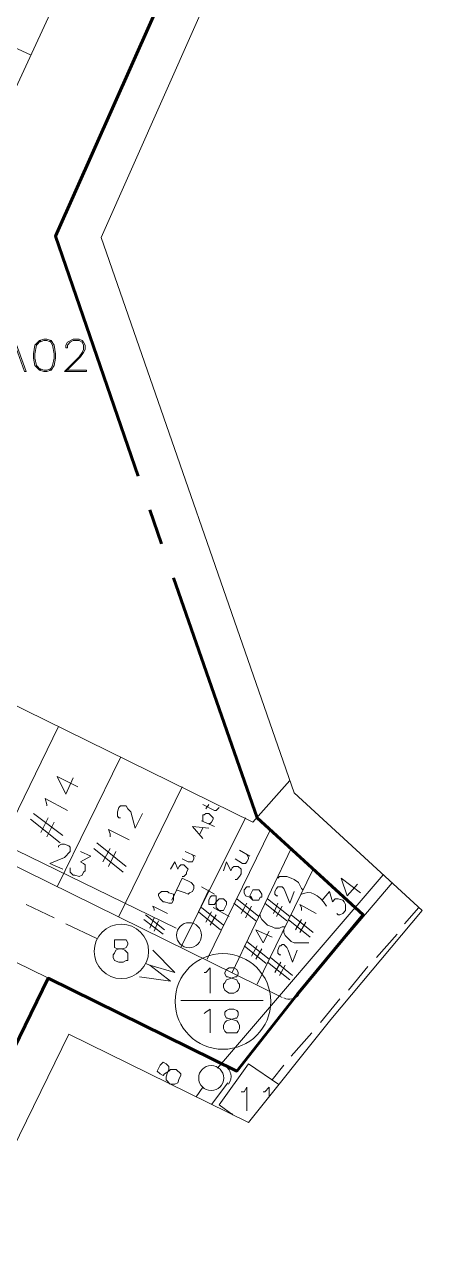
# Model space of a CAD drawing. Header units: millimetres. Extents: x 3.6 to 37.8, y 0.6 to 28.7.
# Drawn here: x 18.575 to 19.764, y 2.873 to 6.372 of the extents above; entities that cross this region are included whole.
import ezdxf

# ---------------------------------------------------------------- set-up
doc = ezdxf.new("R2010")
doc.units = ezdxf.units.MM
for name, color, linetype in [('PDF_0', 7, 'Continuous'), ('PDF_S45$BOUNDARY-NODE', 3, 'Continuous'), ('PDF_S45$Passives-TapOffs', 7, 'Continuous'), ('PDF_S45$POLE', 7, 'Continuous'), ('PDF_S45$strand', 7, 'Continuous'), ('PDF_S45$Symbols-EndOfLine', 7, 'Continuous'), ('PDF_S45$Symbols-HighPass', 7, 'Continuous'), ('PDF_S45$Symbols-Splice', 7, 'Continuous'), ('PDF_S45$Symbols-Terminator', 7, 'Continuous')]:
    doc.layers.add(name, color=color, linetype=linetype)
for name, color, linetype, true_color in [('PDF_S45$Actives-LineExtender', 94, 'Continuous', 0x009500), ('PDF_S45$Cable-565', 23, 'Continuous', 0xdd8a6e), ('PDF_S45$LOTS', 254, 'Continuous', 0xdcdcdc), ('PDF_S45$ROAD', 8, 'Continuous', 0x808080), ('PDF_S45$SDU', 157, 'Continuous', 0x396472)]:
    doc.layers.add(name, color=color, linetype=linetype, true_color=true_color)

msp = doc.modelspace()

# ---------------------------------------------------------------- linework, layer by layer
at = {"layer": 'PDF_0', "lineweight": 9}
msp.add_lwpolyline([(19.7637, 7.9586), (18.7921, 5.7694), (19.3384, 4.1974), (19.7011, 3.8638), (19.4426, 3.5553), (19.2091, 3.2634), (18.7004, 3.5136), (18.5211, 3.1466), (18.0624, 3.3718), (17.979, 3.2175), (17.5995, 2.4961), (17.2409, 1.7622), (16.2652, 2.1792), (16.1192, 2.2084), (15.9358, 1.8123), (15.4979, 2.0166)], dxfattribs=at)
at = {"layer": 'PDF_S45$Actives-LineExtender', "lineweight": 9}
for points in [[(18.5461, 5.4817), (18.5794, 5.39), (18.5753, 5.39), (18.5461, 5.4692), (18.5127, 5.39), (18.5086, 5.39)], [(18.6295, 5.4817), (18.6378, 5.4817), (18.6503, 5.4775), (18.6587, 5.465), (18.6628, 5.44), (18.6628, 5.4275), (18.6587, 5.4067), (18.6503, 5.3941), (18.6378, 5.39), (18.6295, 5.39), (18.617, 5.3941), (18.6045, 5.4067), (18.6003, 5.4275), (18.6003, 5.44), (18.6045, 5.465), (18.617, 5.4775)]]:
    msp.add_lwpolyline(points, close=True, dxfattribs=at)
for points in [[(18.6211, 5.3941), (18.6086, 5.4067), (18.6045, 5.4275), (18.6045, 5.44), (18.6086, 5.465), (18.6211, 5.4775)], [(18.617, 5.4734), (18.6295, 5.4775), (18.6378, 5.4775), (18.6503, 5.4734)], [(18.6462, 5.4775), (18.6545, 5.465), (18.6587, 5.44), (18.6587, 5.4275), (18.6545, 5.4067), (18.6462, 5.3941)], [(18.692, 5.3941), (18.7504, 5.3941), (18.7504, 5.39), (18.6879, 5.39), (18.7296, 5.4317), (18.7379, 5.4442), (18.7421, 5.4525), (18.7421, 5.465), (18.7379, 5.4734), (18.7296, 5.4775), (18.7129, 5.4775), (18.7045, 5.4734), (18.6962, 5.465), (18.6962, 5.4567), (18.692, 5.4567), (18.692, 5.465), (18.6962, 5.4734), (18.7129, 5.4817), (18.7296, 5.4817), (18.7379, 5.4775), (18.7421, 5.4734), (18.7462, 5.465), (18.7462, 5.4525), (18.7421, 5.4442), (18.7337, 5.4317), (18.692, 5.39)], [(18.6503, 5.3983), (18.6378, 5.3941), (18.6295, 5.3941), (18.617, 5.3983)]]:
    msp.add_lwpolyline(points, dxfattribs=at)
at = {"layer": 'PDF_S45$BOUNDARY-NODE', "lineweight": 60}
for points in [[(18.8964, 5.0939), (18.6628, 5.7736), (19.0965, 6.7493)], [(18.9297, 4.998), (18.9631, 4.9021)], [(17.8706, 3.2759), (18.0082, 3.5261), (18.4627, 3.3051), (18.642, 3.672), (19.1757, 3.4093), (19.3467, 3.6261), (19.5343, 3.8513), (19.2341, 4.1265), (18.9964, 4.8062)]]:
    msp.add_lwpolyline(points, dxfattribs=at)
at = {"layer": 'PDF_S45$Cable-565', "lineweight": 13}
for points in [[(18.6587, 3.843), (18.5794, 3.8805)], [(19.6916, 3.8726), (19.6511, 3.8263)], [(18.7796, 3.7846), (18.692, 3.8263)], [(19.6302, 3.7971), (19.5719, 3.7304)], [(19.5468, 3.7054), (19.4926, 3.6386)], [(19.4676, 3.6136), (19.4134, 3.5469)], [(19.3884, 3.5177), (19.33, 3.451)], [(19.3092, 3.426), (19.2758, 3.3843)]]:
    msp.add_lwpolyline(points, dxfattribs=at)
at = {"layer": 'PDF_S45$LOTS', "lineweight": 0}
for points in [[(17.7121, 4.4017), (17.8914, 4.7687), (19.6255, 8.5219)], [(18.592, 6.2865), (18.2208, 6.4575)], [(17.5245, 4.948), (19.2216, 4.114), (19.3263, 4.232)], [(18.4919, 4.0181), (18.6712, 4.385)], [(18.667, 3.9305), (18.8463, 4.2975)], [(18.8421, 3.8471), (19.0214, 4.2141)], [(19.0173, 3.7596), (19.2007, 4.1265)], [(19.5343, 3.8513), (19.2341, 4.1265)], [(19.0923, 3.7262), (19.2716, 4.0932)], [(19.1632, 3.6887), (19.33, 4.039)], [(19.2341, 3.6553), (19.3926, 3.9806)], [(18.642, 3.672), (18.4627, 3.3051)]]:
    msp.add_lwpolyline(points, dxfattribs=at)
at = {"layer": 'PDF_S45$Passives-TapOffs', "lineweight": 9}
msp.add_lwpolyline([(18.8296, 3.7804), (18.863, 3.7804), (18.8672, 3.7721), (18.8672, 3.7679), (18.863, 3.7596), (18.8547, 3.7554), (18.8421, 3.7554), (18.8338, 3.7512), (18.8296, 3.7429), (18.8255, 3.7387), (18.8255, 3.7304), (18.8296, 3.722), (18.8421, 3.7179), (18.8547, 3.7179), (18.863, 3.722), (18.8672, 3.722), (18.8672, 3.7429), (18.8588, 3.7512), (18.8505, 3.7554), (18.838, 3.7554), (18.8296, 3.7596)], close=True, dxfattribs=at)
for points in [[(19.1645, 3.2853), (19.1257, 3.3134), (19.2091, 3.4302), (19.2951, 3.3709)], [(19.1882, 3.3509), (19.1966, 3.3509), (19.2049, 3.3634), (19.2049, 3.2967)], [(19.2508, 3.3509), (19.255, 3.3509), (19.2675, 3.3634), (19.2675, 3.3363)]]:
    msp.add_lwpolyline(points, dxfattribs=at)
msp.add_circle((18.8491, 3.7481), 0.0771, dxfattribs=at)
at = {"layer": 'PDF_S45$POLE', "lineweight": 0}
for points in [[(18.9923, 3.893), (19.0214, 3.9556), (19.0465, 3.943), (19.0548, 3.9347), (19.0548, 3.9264), (19.0506, 3.918), (19.0423, 3.9139), (19.0381, 3.9097), (19.0298, 3.9139), (19.0048, 3.9222)], [(19.0673, 3.8597), (19.0965, 3.9222)], [(19.1132, 3.9097), (19.0757, 3.9305)], [(19.1549, 3.8471), (19.109, 3.8722)], [(18.9886, 3.3718), (19.0006, 3.3718), (19.0089, 3.376), (19.0131, 3.3885), (19.0173, 3.3968), (19.0173, 3.401), (19.0048, 3.4135), (18.9881, 3.4135), (18.9839, 3.4093), (18.9714, 3.401), (18.9672, 3.3968), (18.9589, 3.401), (18.9506, 3.4093), (18.9589, 3.426), (18.9672, 3.4343), (18.9756, 3.4302), (18.9839, 3.4218), (18.9839, 3.4135), (18.9797, 3.4051), (18.9756, 3.3926), (18.9756, 3.3843), (18.9876, 3.3723)]]:
    msp.add_lwpolyline(points, dxfattribs=at)
for centre in [(19.0409, 3.794), (19.1035, 3.3895)]:
    msp.add_circle(centre, 0.0354, dxfattribs=at)
at = {"layer": 'PDF_S45$ROAD', "lineweight": 0}
for points in [[(19.305, 3.6178), (17.3827, 4.5644)], [(17.2785, 4.3392), (19.1382, 3.4302)], [(19.3467, 3.6261), (19.6163, 3.9418)], [(19.1046, 3.3147), (19.1507, 3.376)]]:
    msp.add_lwpolyline(points, dxfattribs=at)
for centre, start, end in [((19.3245, 3.6481), 243.88, 320.8008), ((19.1243, 3.3937), 322.2894, 63.8799)]:
    msp.add_arc(centre, 0.0354, start, end, dxfattribs=at)
at = {"layer": 'PDF_S45$SDU', "lineweight": 0}
for points in [[(18.7129, 4.2391), (18.692, 4.1932), (18.667, 4.2433), (18.7254, 4.2141)], [(18.6378, 4.1599), (18.6378, 4.164), (18.6337, 4.1807), (18.6962, 4.1474)], [(19.1257, 4.1557), (19.1174, 4.1474), (19.1132, 4.1474), (19.0798, 4.164)], [(19.0965, 4.164), (19.0882, 4.1515)], [(18.6837, 4.0765), (18.6003, 4.139)], [(18.8463, 4.1265), (18.8421, 4.1265), (18.838, 4.1307), (18.838, 4.1432), (18.8421, 4.1557), (18.8463, 4.1599), (18.863, 4.1599), (18.8672, 4.1515), (18.8755, 4.1432), (18.888, 4.0973), (18.9089, 4.139)], [(19.0798, 4.1182), (19.0798, 4.1349), (19.084, 4.1349), (19.0882, 4.139), (19.0965, 4.139), (19.109, 4.1265), (19.109, 4.1224), (19.1048, 4.114), (19.1007, 4.1098), (19.0965, 4.1098)], [(18.6754, 4.0556), (18.592, 4.1224)], [(18.642, 4.1265), (18.6211, 4.0848)], [(18.6587, 4.114), (18.6378, 4.0723)], [(19.0798, 4.0681), (19.0506, 4.1015), (19.0965, 4.0973)], [(19.0798, 4.0973), (19.0715, 4.0807)], [(19.1132, 4.1015), (19.0757, 4.1182)], [(18.8171, 4.0723), (18.8171, 4.0807), (18.813, 4.0932), (18.8713, 4.064)], [(18.8547, 3.9722), (18.7713, 4.039)], [(18.863, 3.9889), (18.7796, 4.0556)], [(18.8171, 4.039), (18.7963, 4.0014)], [(18.8338, 4.0306), (18.813, 3.9889)], [(19.059, 4.0181), (19.0298, 4.0306)], [(19.2133, 4.0181), (19.1841, 4.0348)], [(18.9881, 3.9806), (19.0006, 4.0014), (19.0089, 3.9806), (19.0131, 3.9889), (19.0173, 3.9931), (19.0256, 3.9931), (19.0381, 3.9806), (19.034, 3.9722), (19.034, 3.9681), (19.0256, 3.9597), (19.0214, 3.9597)], [(19.0506, 4.0223), (19.0548, 4.0139), (19.0548, 4.0098), (19.0506, 4.0014), (19.0381, 4.0014), (19.0214, 4.0098)], [(19.1382, 3.9764), (19.1465, 4.0014), (19.1591, 3.9764), (19.1632, 3.9847), (19.1674, 3.9889), (19.1799, 3.9889), (19.1882, 3.9806), (19.1882, 3.9681), (19.1841, 3.9597), (19.1757, 3.9514), (19.1716, 3.9514)], [(19.2049, 4.0223), (19.2091, 4.0139), (19.2091, 4.0098), (19.2049, 4.0014), (19.2007, 3.9973), (19.1924, 3.9973), (19.1716, 4.0098)], [(19.2925, 3.9556), (19.2967, 3.9597), (19.3175, 3.9597), (19.33, 3.9556), (19.3384, 3.9514), (19.3509, 3.943), (19.3592, 3.9264), (19.3634, 3.9222)], [(19.2216, 3.893), (19.2133, 3.9013), (19.2007, 3.9055), (19.1966, 3.9139), (19.1966, 3.9222), (19.2049, 3.9305), (19.2133, 3.9305)], [(19.2925, 3.9055), (19.2883, 3.9055), (19.2841, 3.9097), (19.2841, 3.918), (19.2883, 3.9264), (19.2925, 3.9305), (19.305, 3.9305), (19.3092, 3.9264), (19.3133, 3.918), (19.3258, 3.8847), (19.3384, 3.918)], [(19.2299, 3.8346), (19.1674, 3.8847)], [(19.2383, 3.8471), (19.1757, 3.8972)], [(19.2049, 3.8847), (19.1882, 3.8555)], [(19.3175, 3.8346), (19.255, 3.8847)], [(19.3258, 3.8471), (19.2633, 3.8972)], [(19.2925, 3.8847), (19.28, 3.8555)], [(18.9714, 3.8096), (18.9172, 3.8513)], [(18.9422, 3.8638), (18.9422, 3.868), (18.9381, 3.8763), (18.9797, 3.8555)], [(19.1299, 3.8096), (19.0673, 3.8597)], [(19.1382, 3.8221), (19.0757, 3.8722)], [(19.1048, 3.8597), (19.0882, 3.8305)], [(19.1174, 3.8513), (19.1007, 3.8221)], [(19.2174, 3.8763), (19.2007, 3.843)], [(19.3133, 3.818), (19.305, 3.818), (19.2967, 3.8138), (19.2841, 3.8138), (19.2758, 3.818), (19.2633, 3.8221), (19.2466, 3.8388), (19.2424, 3.8471), (19.2424, 3.8513)], [(19.305, 3.8763), (19.2883, 3.8471)], [(19.3926, 3.8013), (19.33, 3.8513)], [(19.3592, 3.8638), (19.3592, 3.8722), (19.355, 3.8805), (19.4009, 3.8555)], [(18.9672, 3.7971), (18.913, 3.8388)], [(18.9422, 3.843), (18.9297, 3.8138)], [(18.9547, 3.8346), (18.9422, 3.8054)], [(19.3842, 3.7888), (19.3217, 3.8388)], [(19.3592, 3.8388), (19.3425, 3.8096)], [(19.3717, 3.8305), (19.355, 3.8013)], [(19.2675, 3.8054), (19.2508, 3.7721), (19.2299, 3.8096), (19.2758, 3.7888)], [(19.3801, 3.7721), (19.3384, 3.7721), (19.33, 3.7763), (19.3133, 3.7929), (19.3092, 3.8013), (19.3092, 3.8096)], [(19.2591, 3.7137), (19.1966, 3.7637)], [(19.2675, 3.7262), (19.2049, 3.7763)], [(19.2341, 3.7637), (19.2174, 3.7346)], [(19.2466, 3.7554), (19.2299, 3.7262)], [(19.3008, 3.7387), (19.2967, 3.7387), (19.2925, 3.7429), (19.2925, 3.7512), (19.2967, 3.7637), (19.3008, 3.7637), (19.305, 3.7679), (19.3092, 3.7679), (19.3175, 3.7596), (19.3217, 3.7512), (19.3342, 3.7179), (19.3467, 3.7512)], [(19.3258, 3.6678), (19.2633, 3.7179)], [(19.3342, 3.6803), (19.2716, 3.7304)], [(19.3008, 3.7179), (19.2841, 3.6887)], [(19.3133, 3.7095), (19.2967, 3.6803)]]:
    msp.add_lwpolyline(points, dxfattribs=at)
for points in [[(19.2174, 3.9013), (19.2133, 3.9055), (19.2216, 3.9222), (19.2383, 3.9222), (19.2424, 3.918), (19.2466, 3.9097), (19.2466, 3.9013), (19.2424, 3.9013), (19.2383, 3.893), (19.2216, 3.893)], [(18.9547, 3.9097), (18.9631, 3.918), (18.9797, 3.918), (18.9839, 3.9139), (18.9964, 3.9097), (18.9964, 3.893), (18.9923, 3.8847), (18.9839, 3.8847), (18.9714, 3.8888), (18.9672, 3.8888), (18.9589, 3.8972), (18.9547, 3.9055)], [(19.0965, 3.893), (19.1007, 3.9013), (19.1048, 3.9055), (19.1174, 3.9055), (19.1174, 3.8722), (19.1257, 3.8638), (19.1382, 3.8638), (19.1465, 3.8805), (19.1465, 3.8888), (19.1382, 3.8972), (19.1257, 3.8972), (19.1174, 3.8888), (19.1132, 3.8805), (19.0965, 3.8805)]]:
    msp.add_lwpolyline(points, close=True, dxfattribs=at)
at = {"layer": 'PDF_S45$SDU', "lineweight": 0, "extrusion": (0, 0, -1)}
msp.add_ellipse((19.3194, 1.9194), major_axis=(0.0598, 1.995), ratio=0.136784, start_param=-0.072856, end_param=0.191578, dxfattribs=at)
at = {"layer": 'PDF_S45$strand', "color": 254, "lineweight": 0, "true_color": 0xdcdcdc}
for points in [[(19.0048, 3.8138), (18.3626, 4.1265)], [(19.5909, 3.9652), (19.1215, 3.4176)], [(19.061, 3.3362), (19.0798, 3.3634)]]:
    msp.add_lwpolyline(points, dxfattribs=at)
at = {"layer": 'PDF_S45$strand', "lineweight": 0}
for points in [[(18.6712, 4.0431), (18.6712, 4.0473), (18.6795, 4.0515), (18.6879, 4.0515), (18.7004, 4.0473), (18.7045, 4.0431), (18.7045, 4.0306), (18.6879, 4.0139), (18.6462, 3.9973), (18.6837, 3.9806)], [(18.7337, 4.0306), (18.7629, 4.0181), (18.7337, 4.0014), (18.7421, 3.9973), (18.7462, 3.9931), (18.7462, 3.9764), (18.7421, 3.9722), (18.7379, 3.9639), (18.7296, 3.9597), (18.717, 3.9639), (18.7129, 3.9639), (18.7045, 3.9722), (18.7045, 3.9847)], [(19.5177, 3.9389), (19.4885, 3.9055), (19.4718, 3.9556), (19.526, 3.9139)], [(19.4176, 3.893), (19.4384, 3.918), (19.4468, 3.8888), (19.4551, 3.8972), (19.4634, 3.8972), (19.476, 3.893), (19.4801, 3.8888), (19.4843, 3.8805), (19.4843, 3.8638), (19.476, 3.8555), (19.4676, 3.8513), (19.4634, 3.8513), (19.4593, 3.8555)]]:
    msp.add_lwpolyline(points, dxfattribs=at)
at = {"layer": 'PDF_S45$Symbols-EndOfLine', "lineweight": 9}
for points in [[(19.084, 3.6887), (19.0882, 3.6887), (19.1007, 3.7012), (19.1007, 3.6303)], [(19.084, 3.5719), (19.0882, 3.5761), (19.1007, 3.5844), (19.1007, 3.5177)]]:
    msp.add_lwpolyline(points, dxfattribs=at)
for points in [[(19.1549, 3.7012), (19.1674, 3.7012), (19.1757, 3.697), (19.1799, 3.6887), (19.1799, 3.6845), (19.1757, 3.6762), (19.1716, 3.6762), (19.1465, 3.6678), (19.1424, 3.6595), (19.1382, 3.6553), (19.1382, 3.647), (19.1424, 3.6386), (19.1465, 3.6345), (19.1549, 3.6303), (19.1674, 3.6303), (19.1757, 3.6345), (19.1799, 3.6386), (19.1841, 3.647), (19.1841, 3.6553), (19.1799, 3.6595), (19.1757, 3.6678), (19.1507, 3.6762), (19.1465, 3.6762), (19.1424, 3.6845), (19.1424, 3.6887), (19.1465, 3.697)], [(19.1549, 3.5844), (19.1674, 3.5844), (19.1757, 3.5803), (19.1799, 3.5761), (19.1799, 3.5678), (19.1757, 3.5594), (19.1716, 3.5594), (19.1465, 3.5511), (19.1424, 3.5469), (19.1382, 3.5386), (19.1382, 3.5302), (19.1424, 3.5219), (19.1465, 3.5177), (19.1757, 3.5177), (19.1799, 3.5219), (19.1841, 3.5302), (19.1841, 3.5386), (19.1799, 3.5469), (19.1757, 3.5511), (19.1507, 3.5594), (19.1465, 3.5594), (19.1424, 3.5678), (19.1424, 3.5761), (19.1465, 3.5803)]]:
    msp.add_lwpolyline(points, close=True, dxfattribs=at)
at = {"layer": 'PDF_S45$Symbols-EndOfLine', "color": 15, "lineweight": 0, "true_color": 0x954a4a}
msp.add_lwpolyline([(19.2508, 3.6095), (19.0173, 3.6095)], dxfattribs=at)
msp.add_circle((19.1368, 3.6064), 0.1355, dxfattribs=at)
at = {"layer": 'PDF_S45$Symbols-HighPass', "lineweight": 9}
msp.add_arc((18.8776, 3.2029), 0.2982, 16.0847, 16.6609, dxfattribs=at)
at = {"layer": 'PDF_S45$Symbols-Splice', "lineweight": 9}
msp.add_lwpolyline([(19.1591, 3.2884), (19.1588, 3.2881)], dxfattribs=at)
at = {"layer": 'PDF_S45$Symbols-Terminator', "lineweight": 9}
for points in [[(18.9381, 3.7512), (19.0006, 3.6887), (18.9297, 3.7095)], [(18.9172, 3.7137), (18.9297, 3.7095), (18.9881, 3.6637), (18.9005, 3.6762)]]:
    msp.add_lwpolyline(points, dxfattribs=at)

doc.saveas('drawing.dxf')
